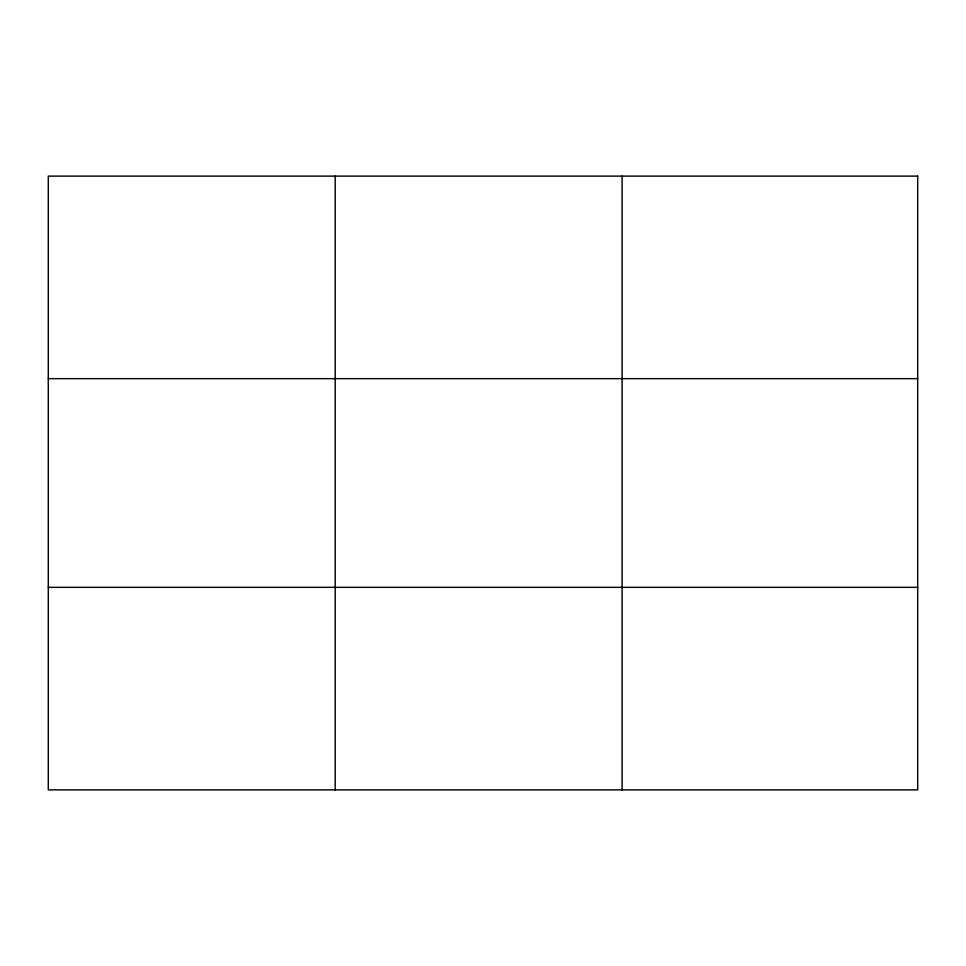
<?xml version="1.0" encoding="UTF-8"?>
<svg xmlns="http://www.w3.org/2000/svg" width="966" height="966" viewBox="0 0 966 966"><rect width="100%" height="100%" fill="white"/><g stroke="black" fill="none" stroke-linecap="round" stroke-linejoin="round"><path stroke-width="1.45" d="M335.202 176.114L335.202 789.886M622.104 176.114L622.104 789.886M48.3 378.66L917.7 378.66M48.3 587.34L917.7 587.34M917.7 176.114L917.7 789.886L48.3 789.886L48.3 176.114L917.7 176.114"/></g></svg>
